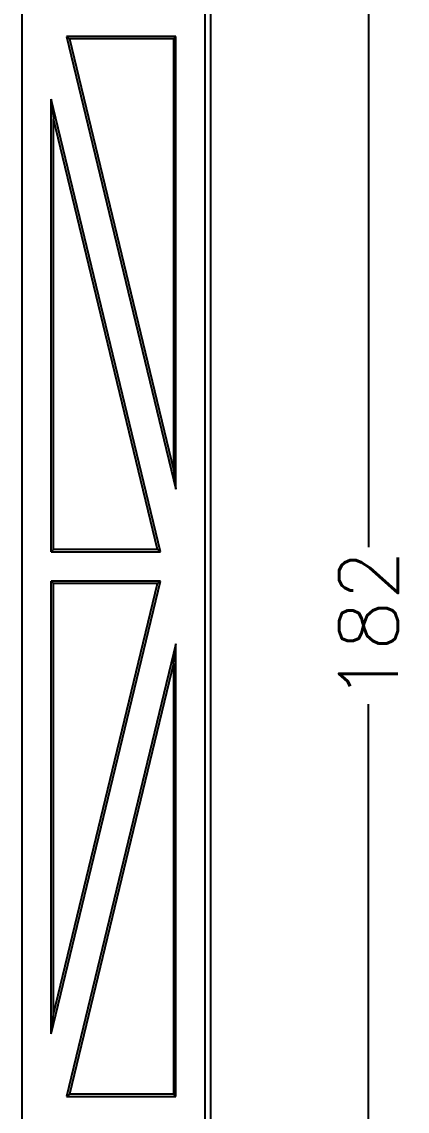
# Model space of a CAD drawing. Extents: x -268 to 907, y 393 to 1224.
# Drawn here: x 332.7 to 358.9, y 885.1 to 959.1 of the extents above; entities that cross this region are included whole.
import ezdxf

# ---------------------------------------------------------------- set-up
doc = ezdxf.new("R2010")
doc.units = 0
doc.header["$LTSCALE"] = 1.21
doc.header["$MEASUREMENT"] = 0
doc.layers.get('0').update_dxf_attribs({"linetype": 'CONTINUOUS'})
doc.layers.get('DEFPOINTS').update_dxf_attribs({"linetype": 'CONTINUOUS'})
doc.layers.add('DIM', color=82, linetype='CONTINUOUS')
doc.styles.get("Standard").update_dxf_attribs({"font": 'txt', "bigfont": 'gbcbig.shx'})
doc.styles.add('TXT', font='txt.shx', dxfattribs={"bigfont": 'gbcbig.shx'})
doc.dimstyles.new('Y3', dxfattribs={"dimtxt": 3, "dimasz": 2, "dimexe": 0.3, "dimexo": 0.3, "dimgap": 0.66, "dimtad": 0, "dimdec": 4, "dimdsep": 46, "dimtxsty": 'Standard', "dimcen": 0, "dimclrd": 3, "dimclre": 3, "dimadec": 0, "dimazin": 0, "dimtfac": 1, "dimtdec": 4, "dimtofl": 0, "dimtmove": 2, "dimatfit": 3, "dimfxl": 0, "dimtolj": 1, "dimarcsym": 0})

# ---------------------------------------------------------------- blocks, each defined once
blk = doc.blocks.new('_CLOSEDBLANK')
at = {"color": 0, "linetype": 'ByBlock'}
for p, q in [((-1, 0.167), (0, 0)), ((-1, 0.167), (-1, -0.167)), ((0, 0), (-1, -0.167))]:
    blk.add_line(p, q, dxfattribs=at)
blk = doc.blocks.new('*D56')
at = {"layer": 'DEFPOINTS', "color": 0}
for p in [(338.887, 1009.045), (345.513, 827.045), (356.25, 827.045)]:
    blk.add_point(p, dxfattribs=at)
at = {"layer": 'DIM', "color": 3, "lineweight": -2}
for p, q in [((339.187, 1009.045), (356.55, 1009.045)), ((356.25, 1007.045), (356.25, 923.372)), ((356.25, 829.045), (356.25, 912.718)), ((345.813, 827.045), (356.55, 827.045))]:
    blk.add_line(p, q, dxfattribs=at)
at = {"layer": 'DIM', "color": 3, "lineweight": -2, "xscale": 2, "yscale": 2, "zscale": 2}
for p, rotation in [((356.25, 1009.045), 90), ((356.25, 827.045), 270)]:
    blk.add_blockref('_CLOSEDBLANK', p, dxfattribs=dict(at, rotation=rotation))
at = {"layer": 'DIM', "color": 0, "insert": (356.25, 918.045), "char_height": 4, "attachment_point": 5, "rotation": 90, "style": 'TXT'}
blk.add_mtext('\\A1;182', dxfattribs=at)

msp = doc.modelspace()

# ---------------------------------------------------------------- linework, layer by layer
at = {"color": 7, "linetype": 'Continuous'}
for p, q in [((345.16414, 635.54728), (345.16414, 1018.5428)), ((345.51334, 1018.89201), (345.51334, 635.19808)), ((332.71334, 996.09201), (332.71334, 848.04504)), ((335.74207, 958.06852), (343.16359, 927.32942)), ((343.16359, 958.06852), (335.74207, 958.06852)), ((335.94177, 957.9113), (335.74207, 958.06852)), ((335.94177, 957.9113), (343.00636, 928.65054)), ((343.00636, 957.9113), (335.94177, 957.9113)), ((343.00636, 957.9113), (343.16359, 958.06852)), ((343.00636, 957.9113), (343.00636, 928.65054)), ((343.16359, 927.32942), (343.16359, 958.06852)), ((334.71334, 923.06852), (334.71334, 953.80763)), ((334.71334, 953.80763), (334.87056, 952.48651)), ((342.13486, 923.06852), (334.71334, 953.80763)), ((334.87056, 923.22575), (334.87056, 952.48651)), ((341.93515, 923.22575), (334.87056, 952.48651)), ((343.00636, 928.65054), (343.16359, 927.32942)), ((334.71334, 923.06852), (334.87056, 923.22575)), ((334.71334, 923.06852), (342.13486, 923.06852)), ((341.93515, 923.22575), (334.87056, 923.22575)), ((341.93515, 923.22575), (342.13486, 923.06852)), ((334.71334, 890.32942), (342.13486, 921.06852)), ((334.71334, 890.32942), (334.71334, 921.06852)), ((342.13486, 921.06852), (334.71334, 921.06852)), ((334.71334, 921.06852), (334.87056, 920.9113)), ((334.87056, 891.65054), (341.93515, 920.9113)), ((334.87056, 891.65054), (334.87056, 920.9113)), ((341.93515, 920.9113), (334.87056, 920.9113)), ((341.93515, 920.9113), (342.13486, 921.06852)), ((343.16359, 916.80763), (335.74207, 886.06852)), ((343.00636, 915.48651), (343.16359, 916.80763)), ((343.16359, 886.06852), (343.16359, 916.80763)), ((343.00636, 915.48651), (335.94177, 886.22575)), ((343.00636, 915.48651), (343.00636, 886.22575)), ((334.71334, 890.32942), (334.87056, 891.65054)), ((335.94177, 886.22575), (335.74207, 886.06852)), ((335.74207, 886.06852), (343.16359, 886.06852)), ((343.00636, 886.22575), (335.94177, 886.22575)), ((343.00636, 886.22575), (343.16359, 886.06852))]:
    msp.add_line(p, q, dxfattribs=at)

# ---------------------------------------------------------------- dimensions: what is measured, and where the dimension line sits
at = {"layer": 'DIM', "color": 0}
dim = msp.add_linear_dim(base=(356.24997, 827.04504), p1=(338.88696, 1009.04504), p2=(345.51334, 827.04504), angle=90, dimstyle='Y3', override={"dimtxt": 4, "dimdec": 2, "dimtxsty": 'TXT', "dimblk": 'CLOSEDBLANK', "dimtdec": 2, "dimtmove": 0, "dimldrblk": 'CLOSEDBLANK', "dimtzin": 0}, dxfattribs=at)
dim.commit()
dim.dimension.update_dxf_attribs({"geometry": '*D56', "text_midpoint": (356.24997, 918.04504)})

doc.saveas('drawing.dxf')
